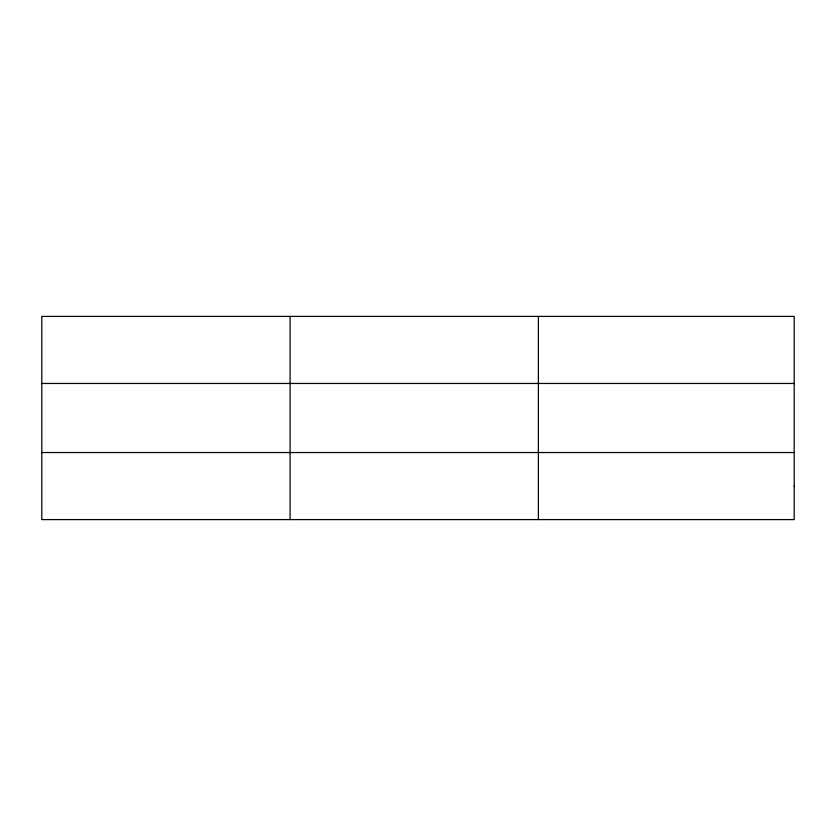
<?xml version="1.0" encoding="UTF-8"?>
<svg xmlns="http://www.w3.org/2000/svg" width="836" height="836" viewBox="0 0 836 836"><rect width="100%" height="100%" fill="white"/><g stroke="black" fill="none" stroke-linecap="round" stroke-linejoin="round"><path stroke-width="1.25" d="M290.092 316.405L290.092 519.595M538.384 316.405L538.384 519.595M41.8 383.463L794.2 383.463M41.8 452.537L794.2 452.537M794.2 486.061L794.2 519.595L41.8 519.595L41.8 316.405L794.2 316.405L794.2 486.061"/></g></svg>
